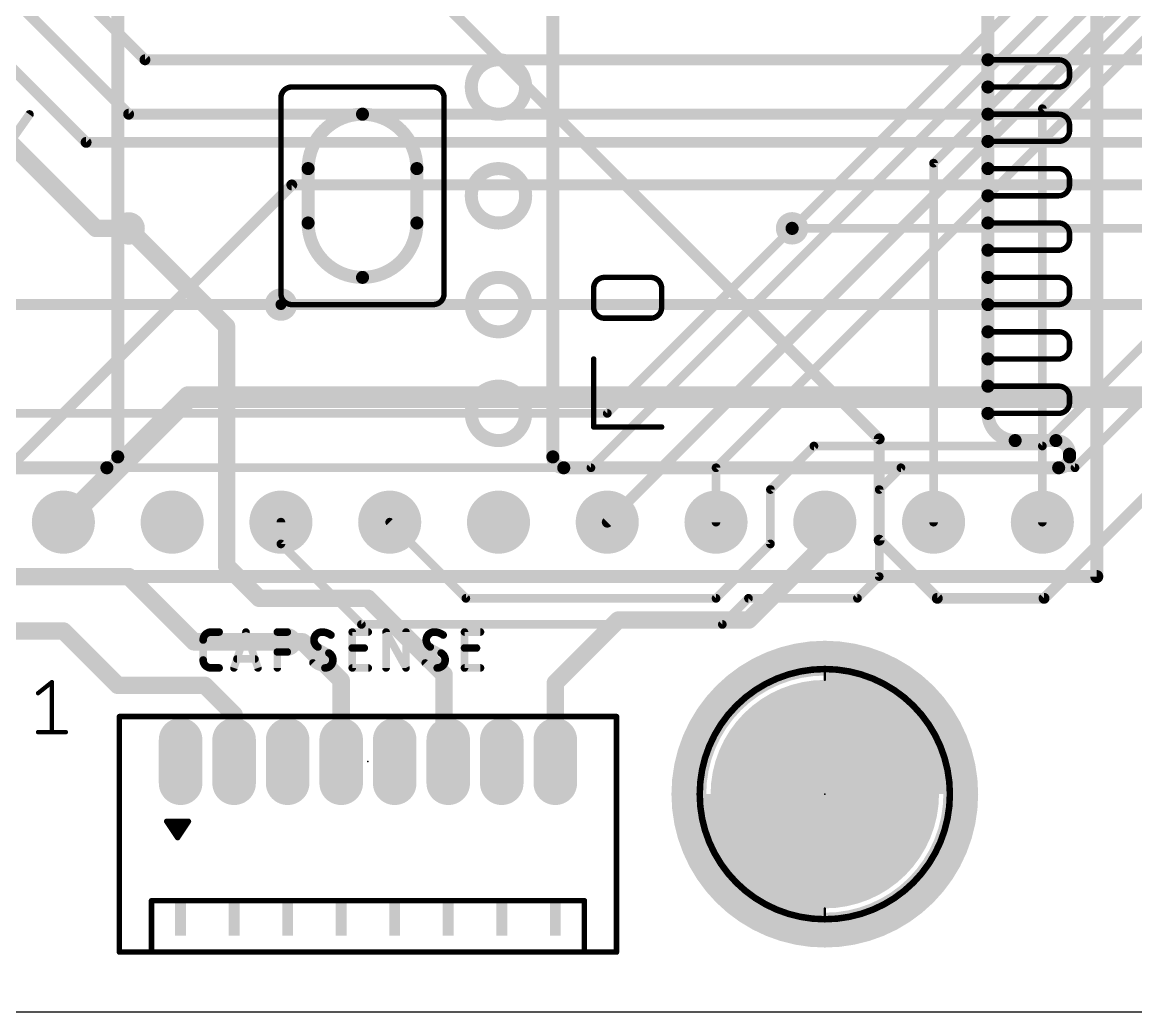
# Model space of a CAD drawing. Extents: x 0 to 102, y 0 to 61.
# Drawn here: x 39.68 to 65.68, y 0 to 23.1 of the extents above; entities that cross this region are included whole.
import ezdxf

# ---------------------------------------------------------------- set-up
doc = ezdxf.new("R2010")
doc.units = 0
for name, color, linetype in [('1', 12, 'CONTINUOUS'), ('15', 30, 'CONTINUOUS'), ('16', 132, 'CONTINUOUS'), ('17', 110, 'CONTINUOUS'), ('18', 110, 'CONTINUOUS'), ('20', 31, 'CONTINUOUS'), ('21', 253, 'CONTINUOUS'), ('23', 53, 'CONTINUOUS'), ('25', 253, 'CONTINUOUS'), ('39', 12, 'CONTINUOUS'), ('51', 253, 'CONTINUOUS')]:
    doc.layers.add(name, color=color, linetype=linetype)

# ---------------------------------------------------------------- blocks, each defined once
blk = doc.blocks.new('RECT')
blk.add_solid([(-0.5, -0.5), (0.5, -0.5), (-0.5, 0.5), (0.5, 0.5)])
blk = doc.blocks.new('LONGP100')
at = {"const_width": 1}
blk.add_lwpolyline([(-0.5, 0), (0.5, 0)], dxfattribs=at)
at = {"const_width": 0.5}
for points in [[(-0.5, 0.25, 1), (-0.5, -0.25)], [(0.5, -0.25, 1), (0.5, 0.25)]]:
    blk.add_lwpolyline(points, format="xyb", dxfattribs=at)
blk = doc.blocks.new('ROUNDP')
at = {"const_width": 0.5}
blk.add_lwpolyline([(0, -0.25, 1), (0, 0.25, 1), (0, -0.25)], format="xyb", dxfattribs=at)
blk = doc.blocks.new('ROUNDV')
at = {"const_width": 0.5}
blk.add_lwpolyline([(0, -0.25, 1), (0, 0.25, 1), (0, -0.25)], format="xyb", dxfattribs=at)

msp = doc.modelspace()

# ---------------------------------------------------------------- linework, layer by layer
at = {"layer": '1'}
for points, const_width in [([(60.96, 19.812), (68.58, 27.432)], 0.2032), ([(63.5, 21.082), (69.215, 26.797)], 0.2032), ([(59.69, 13.3748), (47.6422, 25.4226)], 0.254), ([(63.5, 11.43), (63.5, 21.082)], 0.2032), ([(60.96, 11.43), (60.96, 19.812)], 0.2032), ([(42.164, 18.288), (44.45, 16.002)], 0.4064), ([(44.45, 16.002), (44.45, 10.414)], 0.4064), ([(67.7198, 13.832), (63.5398, 9.652)], 0.254), ([(59.69, 11.0092), (59.69, 13.3748)], 0.254), ([(58.42, 10.922), (58.42, 11.43)], 0.4064), ([(56.642, 9.144), (58.42, 10.922)], 0.4064), ([(61.0472, 9.652), (59.69, 11.0092)], 0.254), ([(44.45, 10.414), (45.212, 9.652)], 0.4064), ([(42.164, 10.16), (37.084, 10.16)], 0.4064), ([(43.688, 8.636), (42.164, 10.16)], 0.4064), ([(45.212, 9.652), (47.752, 9.652)], 0.4064), ([(47.752, 9.652), (49.53, 7.874)], 0.4064), ([(63.5398, 9.652), (61.0472, 9.652)], 0.254), ([(52.127, 7.677), (53.594, 9.144)], 0.4064), ([(53.594, 9.144), (56.642, 9.144)], 0.4064), ([(35.814, 8.89), (40.64, 8.89)], 0.4064), ([(40.64, 8.89), (41.91, 7.62)], 0.4064), ([(46.228, 8.636), (43.688, 8.636)], 0.4064), ([(47.127, 7.737), (46.228, 8.636)], 0.4064), ([(49.53, 7.874), (49.53, 5.939)], 0.4064), ([(41.91, 7.62), (43.942, 7.62)], 0.4064), ([(43.942, 7.62), (44.627, 6.935)], 0.4064), ([(47.127, 5.842), (47.127, 7.737)], 0.4064), ([(52.127, 5.842), (52.127, 7.677)], 0.4064), ([(44.627, 6.935), (44.627, 5.842)], 0.4064), ([(49.627, 5.842), (49.53, 5.939)], 0.4064)]:
    msp.add_lwpolyline(points, dxfattribs=dict(at, const_width=const_width))
for points, const_width in [([(63.5508, 21.082, 1), (63.4492, 21.082)], 0.1016), ([(63.4641, 21.1179, 1), (63.5359, 21.0461)], 0.1016), ([(61.0108, 19.812, 1), (60.9092, 19.812)], 0.1016), ([(60.9241, 19.8479, 1), (60.9959, 19.7761)], 0.1016), ([(42.2358, 18.3598, 1), (42.0922, 18.2162)], 0.2032), ([(44.5516, 16.002, 1), (44.3484, 16.002)], 0.2032), ([(44.3782, 15.9302, 1), (44.5218, 16.0738)], 0.2032), ([(59.7535, 13.3748, 1), (59.6265, 13.3748)], 0.127), ([(59.6451, 13.3299, 1), (59.7349, 13.4197)], 0.127), ([(58.5216, 11.43, 1), (58.3184, 11.43)], 0.2032), ([(60.9092, 11.43, 1), (61.0108, 11.43)], 0.1016), ([(63.4492, 11.43, 1), (63.5508, 11.43)], 0.1016), ([(58.3184, 10.922, 1), (58.5216, 10.922)], 0.2032), ([(58.4918, 10.8502, 1), (58.3482, 10.9938)], 0.2032), ([(59.7349, 11.0541, 1), (59.6451, 10.9643)], 0.127), ([(59.6265, 11.0092, 1), (59.7535, 11.0092)], 0.127), ([(44.3484, 10.414, 1), (44.5516, 10.414)], 0.2032), ([(44.5218, 10.4858, 1), (44.3782, 10.3422)], 0.2032), ([(42.2358, 10.2318, 1), (42.0922, 10.0882)], 0.2032), ([(42.164, 10.0584, 1), (42.164, 10.2616)], 0.2032), ([(45.212, 9.7536, 1), (45.212, 9.5504)], 0.2032), ([(45.1402, 9.5802, 1), (45.2838, 9.7238)], 0.2032), ([(47.8238, 9.7238, 1), (47.6802, 9.5802)], 0.2032), ([(47.752, 9.5504, 1), (47.752, 9.7536)], 0.2032), ([(61.0472, 9.7155, 1), (61.0472, 9.5885)], 0.127), ([(61.0023, 9.6071, 1), (61.0921, 9.6969)], 0.127), ([(63.4949, 9.6969, 1), (63.5847, 9.6071)], 0.127), ([(63.5398, 9.5885, 1), (63.5398, 9.7155)], 0.127), ([(53.594, 9.2456, 1), (53.594, 9.0424)], 0.2032), ([(53.6658, 9.0722, 1), (53.5222, 9.2158)], 0.2032), ([(56.5702, 9.2158, 1), (56.7138, 9.0722)], 0.2032), ([(56.642, 9.0424, 1), (56.642, 9.2456)], 0.2032), ([(40.7118, 8.9618, 1), (40.5682, 8.8182)], 0.2032), ([(40.64, 8.7884, 1), (40.64, 8.9916)], 0.2032), ([(43.688, 8.7376, 1), (43.688, 8.5344)], 0.2032), ([(43.6162, 8.5642, 1), (43.7598, 8.7078)], 0.2032), ([(46.2998, 8.7078, 1), (46.1562, 8.5642)], 0.2032), ([(46.228, 8.5344, 1), (46.228, 8.7376)], 0.2032), ([(49.6316, 7.874, 1), (49.4284, 7.874)], 0.2032), ([(41.91, 7.7216, 1), (41.91, 7.5184)], 0.2032), ([(44.0138, 7.6918, 1), (43.8702, 7.5482)], 0.2032), ([(43.942, 7.5184, 1), (43.942, 7.7216)], 0.2032), ([(47.2286, 7.737, 1), (47.0254, 7.737)], 0.2032), ([(47.0552, 7.6652, 1), (47.1988, 7.8088)], 0.2032), ([(49.4582, 7.8022, 1), (49.6018, 7.9458)], 0.2032), ([(52.2286, 7.677, 1), (52.0254, 7.677)], 0.2032), ([(52.0552, 7.7488, 1), (52.1988, 7.6052)], 0.2032), ([(41.8382, 7.5482, 1), (41.9818, 7.6918)], 0.2032), ([(44.7286, 6.935, 1), (44.5254, 6.935)], 0.2032), ([(44.5552, 6.8632, 1), (44.6988, 7.0068)], 0.2032), ([(49.4284, 5.939, 1), (49.6316, 5.939)], 0.2032), ([(49.6018, 6.0108, 1), (49.4582, 5.8672)], 0.2032), ([(49.5552, 5.7702, 1), (49.6988, 5.9138)], 0.2032), ([(44.5254, 5.842, 1), (44.7286, 5.842)], 0.2032), ([(47.0254, 5.842, 1), (47.2286, 5.842)], 0.2032), ([(52.0254, 5.842, 1), (52.2286, 5.842)], 0.2032)]:
    msp.add_lwpolyline(points, format="xyb", dxfattribs=dict(at, const_width=const_width))
at = {"layer": '15'}
for points, const_width in [([(83.312, 40.132), (55.88, 12.7)], 0.2032), ([(76.2, 35.941), (52.959, 12.7)], 0.2032), ([(74.93, 35.56), (57.658, 18.288)], 0.2032), ([(74.93, 33.02), (53.34, 11.43)], 0.254), ([(69.088, 18.796), (63.5, 13.208)], 0.2032), ([(57.658, 18.288), (53.34, 13.97)], 0.2032), ([(57.658, 18.288), (57.6555, 18.2905)], 0.3048), ([(68.4558, 16.8938), (64.262, 12.7)], 0.2032), ([(45.72, 16.51), (38.1, 16.51)], 0.254), ([(53.34, 13.97), (38.1, 13.97)], 0.2032), ([(58.166, 13.208), (57.15, 12.192)], 0.2032), ([(63.5, 13.208), (58.166, 13.208)], 0.2032), ([(52.959, 12.7), (31.75, 12.7)], 0.2032), ([(55.88, 12.7), (55.88, 11.43)], 0.2032), ([(60.198, 12.7), (59.69, 12.192)], 0.2032), ([(64.262, 12.7), (60.198, 12.7)], 0.2032), ([(57.15, 12.192), (57.15, 10.922)], 0.2032), ([(59.69, 12.192), (59.69, 10.16)], 0.2032), ([(45.72, 10.922), (45.72, 11.43)], 0.2032), ([(50.038, 9.652), (48.26, 11.43)], 0.2032), ([(47.5996, 9.0424), (45.72, 10.922)], 0.2032), ([(57.15, 10.922), (55.88, 9.652)], 0.2032), ([(59.69, 10.16), (59.182, 9.652)], 0.2032), ([(55.88, 9.652), (50.038, 9.652)], 0.2032), ([(56.6369, 9.652), (56.0273, 9.0424)], 0.2032), ([(59.182, 9.652), (56.6369, 9.652)], 0.2032), ([(56.0273, 9.0424), (47.5996, 9.0424)], 0.2032)]:
    msp.add_lwpolyline(points, dxfattribs=dict(at, const_width=const_width))
for points, const_width in [([(57.7093, 18.3444, 1), (57.6016, 18.2367)], 0.1524), ([(57.6041, 18.2341, 1), (57.7119, 18.3419)], 0.1524), ([(57.6221, 18.3239, 1), (57.6939, 18.2521)], 0.1016), ([(57.6939, 18.2521, 1), (57.6221, 18.3239)], 0.1016), ([(45.72, 16.4465, 1), (45.72, 16.5735)], 0.127), ([(53.3041, 14.0059, 1), (53.3759, 13.9341)], 0.1016), ([(53.34, 13.9192, 1), (53.34, 14.0208)], 0.1016), ([(58.166, 13.2588, 1), (58.166, 13.1572)], 0.1016), ([(58.2019, 13.1721, 1), (58.1301, 13.2439)], 0.1016), ([(63.4641, 13.2439, 1), (63.5359, 13.1721)], 0.1016), ([(63.5, 13.1572, 1), (63.5, 13.2588)], 0.1016), ([(52.9231, 12.7359, 1), (52.9949, 12.6641)], 0.1016), ([(52.959, 12.6492, 1), (52.959, 12.7508)], 0.1016), ([(55.9308, 12.7, 1), (55.8292, 12.7)], 0.1016), ([(55.8441, 12.7359, 1), (55.9159, 12.6641)], 0.1016), ([(60.198, 12.7508, 1), (60.198, 12.6492)], 0.1016), ([(60.2339, 12.6641, 1), (60.1621, 12.7359)], 0.1016), ([(64.2261, 12.7359, 1), (64.2979, 12.6641)], 0.1016), ([(64.262, 12.6492, 1), (64.262, 12.7508)], 0.1016), ([(57.2008, 12.192, 1), (57.0992, 12.192)], 0.1016), ([(57.1141, 12.2279, 1), (57.1859, 12.1561)], 0.1016), ([(59.7408, 12.192, 1), (59.6392, 12.192)], 0.1016), ([(59.6541, 12.2279, 1), (59.7259, 12.1561)], 0.1016), ([(45.7708, 11.43, 1), (45.6692, 11.43)], 0.1016), ([(48.2959, 11.4659, 1), (48.2241, 11.3941)], 0.1016), ([(53.2951, 11.4749, 1), (53.3849, 11.3851)], 0.127), ([(55.8292, 11.43, 1), (55.9308, 11.43)], 0.1016), ([(45.7559, 10.9579, 1), (45.6841, 10.8861)], 0.1016), ([(45.6692, 10.922, 1), (45.7708, 10.922)], 0.1016), ([(57.0992, 10.922, 1), (57.2008, 10.922)], 0.1016), ([(57.1859, 10.8861, 1), (57.1141, 10.9579)], 0.1016), ([(59.6392, 10.16, 1), (59.7408, 10.16)], 0.1016), ([(59.7259, 10.1241, 1), (59.6541, 10.1959)], 0.1016), ([(50.038, 9.7028, 1), (50.038, 9.6012)], 0.1016), ([(50.0021, 9.6161, 1), (50.0739, 9.6879)], 0.1016), ([(55.8441, 9.6879, 1), (55.9159, 9.6161)], 0.1016), ([(55.88, 9.6012, 1), (55.88, 9.7028)], 0.1016), ([(56.6369, 9.7028, 1), (56.6369, 9.6012)], 0.1016), ([(56.6728, 9.6161, 1), (56.601, 9.6879)], 0.1016), ([(59.1461, 9.6879, 1), (59.2179, 9.6161)], 0.1016), ([(59.182, 9.6012, 1), (59.182, 9.7028)], 0.1016), ([(47.5996, 9.0932, 1), (47.5996, 8.9916)], 0.1016), ([(47.5637, 9.0065, 1), (47.6355, 9.0783)], 0.1016), ([(55.9914, 9.0783, 1), (56.0632, 9.0065)], 0.1016), ([(56.0273, 8.9916, 1), (56.0273, 9.0932)], 0.1016)]:
    msp.add_lwpolyline(points, format="xyb", dxfattribs=dict(at, const_width=const_width))
at = {"layer": '16'}
for points, const_width in [([(33.02, 26.67), (41.402, 18.288)], 0.4064), ([(42.545, 22.225), (38.1, 26.67)], 0.254), ([(41.1706, 20.2974), (36.83, 24.638)], 0.254), ([(42.164, 20.955), (39.37, 23.749)], 0.254), ([(68.707, 22.225), (42.545, 22.225)], 0.254), ([(68.707, 20.955), (42.164, 20.955)], 0.254), ([(69.9954, 20.2974), (41.1706, 20.2974)], 0.254), ([(45.974, 19.304), (38.1, 11.43)], 0.254), ([(68.199, 19.304), (45.974, 19.304)], 0.254), ([(41.402, 18.288), (42.164, 18.288)], 0.4064), ([(57.6555, 18.2905), (68.5775, 18.2905)], 0.2032), ([(76.0696, 16.51), (45.72, 16.51)], 0.254), ([(40.64, 11.43), (43.561, 14.351)], 0.508), ([(71.247, 14.351), (43.561, 14.351)], 0.508)]:
    msp.add_lwpolyline(points, dxfattribs=dict(at, const_width=const_width))
for points, const_width in [([(42.545, 22.2885, 1), (42.545, 22.1615)], 0.127), ([(42.5001, 22.1801, 1), (42.5899, 22.2699)], 0.127), ([(42.164, 21.0185, 1), (42.164, 20.8915)], 0.127), ([(42.1191, 20.9101, 1), (42.2089, 20.9999)], 0.127), ([(41.1706, 20.3609, 1), (41.1706, 20.2339)], 0.127), ([(41.1257, 20.2525, 1), (41.2155, 20.3423)], 0.127), ([(45.974, 19.3675, 1), (45.974, 19.2405)], 0.127), ([(46.0189, 19.2591, 1), (45.9291, 19.3489)], 0.127), ([(41.402, 18.3896, 1), (41.402, 18.1864)], 0.2032), ([(41.3302, 18.2162, 1), (41.4738, 18.3598)], 0.2032), ([(42.164, 18.1864, 1), (42.164, 18.3896)], 0.2032), ([(57.6555, 18.3413, 1), (57.6555, 18.2397)], 0.1016), ([(45.72, 16.5735, 1), (45.72, 16.4465)], 0.127), ([(43.561, 14.478, 1), (43.561, 14.224)], 0.254), ([(43.6508, 14.2612, 1), (43.4712, 14.4408)], 0.254), ([(40.5502, 11.5198, 1), (40.7298, 11.3402)], 0.254)]:
    msp.add_lwpolyline(points, format="xyb", dxfattribs=dict(at, const_width=const_width))
at = {"layer": '20'}
msp.add_line((0, 0), (101.58, 0), dxfattribs=at)
at = {"layer": '21'}
for points, const_width in [([(64.77, 27.94), (64.77, 10.16)], 0.3048), ([(41.91, 25.146), (41.91, 12.954)], 0.3048), ([(52.07, 12.954), (52.07, 24.13)], 0.3048), ([(62.23, 23.495), (62.23, 22.225)], 0.3048), ([(62.23, 22.225), (62.23, 21.59)], 0.3048), ([(62.23, 22.225), (63.881, 22.225)], 0.127), ([(64.135, 21.971), (64.135, 21.844)], 0.127), ([(49.276, 21.59), (45.974, 21.59)], 0.127), ([(62.23, 21.59), (62.23, 20.955)], 0.3048), ([(63.881, 21.59), (62.23, 21.59)], 0.127), ([(45.72, 21.336), (45.72, 16.764)], 0.127), ([(49.53, 16.764), (49.53, 21.336)], 0.127), ([(62.23, 20.955), (62.23, 20.32)], 0.3048), ([(39.3223, 20.205), (39.8472, 20.9487)], 0.2032), ([(62.23, 20.955), (63.881, 20.955)], 0.127), ([(64.135, 20.701), (64.135, 20.574)], 0.127), ([(62.23, 20.32), (62.23, 19.685)], 0.3048), ([(63.881, 20.32), (62.23, 20.32)], 0.127), ([(46.355, 18.415), (46.355, 19.685)], 0.3048), ([(48.895, 19.685), (48.895, 18.415)], 0.3048), ([(62.23, 19.685), (62.23, 19.05)], 0.3048), ([(62.23, 19.685), (63.881, 19.685)], 0.127), ([(64.135, 19.431), (64.135, 19.304)], 0.127), ([(62.23, 19.05), (62.23, 18.415)], 0.3048), ([(63.881, 19.05), (62.23, 19.05)], 0.127), ([(62.23, 18.415), (62.23, 17.78)], 0.3048), ([(62.23, 18.415), (63.881, 18.415)], 0.127), ([(64.135, 18.161), (64.135, 18.034)], 0.127), ([(62.23, 17.78), (62.23, 17.145)], 0.3048), ([(63.881, 17.78), (62.23, 17.78)], 0.127), ([(54.356, 17.145), (53.2765, 17.145)], 0.127), ([(62.23, 17.145), (62.23, 16.51)], 0.3048), ([(62.23, 17.145), (63.881, 17.145)], 0.127), ([(53.0225, 16.891), (53.0225, 16.4465)], 0.127), ([(54.61, 16.4465), (54.61, 16.891)], 0.127), ([(64.135, 16.891), (64.135, 16.764)], 0.127), ([(62.23, 16.51), (62.23, 15.875)], 0.3048), ([(45.974, 16.51), (49.276, 16.51)], 0.127), ([(63.881, 16.51), (62.23, 16.51)], 0.127), ([(53.2765, 16.1925), (54.356, 16.1925)], 0.127), ([(62.23, 15.875), (62.23, 15.24)], 0.3048), ([(62.23, 15.875), (63.881, 15.875)], 0.127), ([(64.135, 15.621), (64.135, 15.494)], 0.127), ([(62.23, 15.24), (62.23, 14.605)], 0.3048), ([(53.0225, 15.24), (53.0225, 13.6525)], 0.127), ([(63.881, 15.24), (62.23, 15.24)], 0.127), ([(62.23, 14.605), (62.23, 13.97)], 0.3048), ([(62.23, 14.605), (63.881, 14.605)], 0.127), ([(64.135, 14.351), (64.135, 14.224)], 0.127), ([(63.881, 13.97), (62.23, 13.97)], 0.127), ([(53.0225, 13.6525), (54.61, 13.6525)], 0.127), ([(62.865, 13.335), (63.8175, 13.335)], 0.3048), ([(64.135, 13.0175), (64.135, 12.954)], 0.3048), ([(41.656, 12.7), (29.464, 12.7)], 0.3048), ([(63.881, 12.7), (52.324, 12.7)], 0.3048), ([(64.77, 10.16), (3.81, 10.16)], 0.3048), ([(58.42, 8.001), (58.42, 7.747)], 0.0508), ([(41.947, 1.392), (41.947, 6.892)], 0.127), ([(53.557, 6.892), (53.557, 1.392)], 0.127), ([(43.053, 4.445), (43.561, 4.445)], 0.127), ([(43.307, 4.064), (43.053, 4.445)], 0.127), ([(43.561, 4.445), (43.307, 4.064)], 0.127), ([(43.1377, 4.318), (43.4763, 4.318)], 0.127), ([(43.2223, 4.191), (43.3917, 4.191)], 0.127), ([(58.42, 2.413), (58.42, 2.159)], 0.0508), ([(53.557, 1.392), (41.947, 1.392)], 0.127)]:
    msp.add_lwpolyline(points, dxfattribs=dict(at, const_width=const_width))
for points, const_width in [([(50.8, 20.955, 1), (50.8, 22.225, 1), (50.8, 20.955)], 0.3048), ([(62.3062, 22.225, 1), (62.1538, 22.225)], 0.1524), ([(62.1538, 22.225, 1), (62.3062, 22.225)], 0.1524), ([(62.23, 22.2568, 1), (62.23, 22.1933)], 0.0635), ([(64.135, 21.971, 0.4142), (63.881, 22.225)], 0.127), ([(63.881, 22.2568, 1), (63.881, 22.1933)], 0.0635), ([(63.881, 22.1933, 1), (63.881, 22.2568)], 0.0635), ([(63.881, 21.59, 0.4142), (64.135, 21.844)], 0.127), ([(64.1668, 21.971, 1), (64.1033, 21.971)], 0.0635), ([(64.1033, 21.971, 1), (64.1668, 21.971)], 0.0635), ([(64.1668, 21.844, 1), (64.1033, 21.844)], 0.0635), ([(64.1033, 21.844, 1), (64.1668, 21.844)], 0.0635), ([(45.974, 21.59, 0.4142), (45.72, 21.336)], 0.127), ([(45.974, 21.6217, 1), (45.974, 21.5583)], 0.0635), ([(45.974, 21.5583, 1), (45.974, 21.6217)], 0.0635), ([(49.53, 21.336, 0.4142), (49.276, 21.59)], 0.127), ([(49.276, 21.6217, 1), (49.276, 21.5583)], 0.0635), ([(49.276, 21.5583, 1), (49.276, 21.6217)], 0.0635), ([(62.3062, 21.59, 1), (62.1538, 21.59)], 0.1524), ([(62.1538, 21.59, 1), (62.3062, 21.59)], 0.1524), ([(62.23, 21.6217, 1), (62.23, 21.5583)], 0.0635), ([(63.881, 21.6217, 1), (63.881, 21.5583)], 0.0635), ([(63.881, 21.5583, 1), (63.881, 21.6217)], 0.0635), ([(45.7518, 21.336, 1), (45.6882, 21.336)], 0.0635), ([(45.6882, 21.336, 1), (45.7518, 21.336)], 0.0635), ([(49.5618, 21.336, 1), (49.4982, 21.336)], 0.0635), ([(49.4982, 21.336, 1), (49.5618, 21.336)], 0.0635), ([(47.625, 20.955, 0.4142), (46.355, 19.685)], 0.3048), ([(48.895, 19.685, 0.4142), (47.625, 20.955)], 0.3048), ([(47.625, 21.0312, 1), (47.625, 20.8788)], 0.1524), ([(47.625, 20.8788, 1), (47.625, 21.0312)], 0.1524), ([(62.3062, 20.955, 1), (62.1538, 20.955)], 0.1524), ([(39.8887, 20.9194, 1), (39.8057, 20.9779)], 0.1016), ([(62.1538, 20.955, 1), (62.3062, 20.955)], 0.1524), ([(62.23, 20.9868, 1), (62.23, 20.9233)], 0.0635), ([(64.135, 20.701, 0.4142), (63.881, 20.955)], 0.127), ([(63.881, 20.9868, 1), (63.881, 20.9233)], 0.0635), ([(63.881, 20.9233, 1), (63.881, 20.9868)], 0.0635), ([(63.881, 20.32, 0.4142), (64.135, 20.574)], 0.127), ([(64.1668, 20.701, 1), (64.1033, 20.701)], 0.0635), ([(64.1033, 20.701, 1), (64.1668, 20.701)], 0.0635), ([(64.1668, 20.574, 1), (64.1033, 20.574)], 0.0635), ([(64.1033, 20.574, 1), (64.1668, 20.574)], 0.0635), ([(62.3062, 20.32, 1), (62.1538, 20.32)], 0.1524), ([(62.1538, 20.32, 1), (62.3062, 20.32)], 0.1524), ([(62.23, 20.3517, 1), (62.23, 20.2883)], 0.0635), ([(63.881, 20.3517, 1), (63.881, 20.2883)], 0.0635), ([(63.881, 20.2883, 1), (63.881, 20.3517)], 0.0635), ([(46.4312, 19.685, 1), (46.2788, 19.685)], 0.1524), ([(46.2788, 19.685, 1), (46.4312, 19.685)], 0.1524), ([(48.9712, 19.685, 1), (48.8188, 19.685)], 0.1524), ([(48.8188, 19.685, 1), (48.9712, 19.685)], 0.1524), ([(50.8, 18.415, 1), (50.8, 19.685, 1), (50.8, 18.415)], 0.3048), ([(62.3062, 19.685, 1), (62.1538, 19.685)], 0.1524), ([(62.1538, 19.685, 1), (62.3062, 19.685)], 0.1524), ([(62.23, 19.7168, 1), (62.23, 19.6533)], 0.0635), ([(64.135, 19.431, 0.4142), (63.881, 19.685)], 0.127), ([(63.881, 19.7168, 1), (63.881, 19.6533)], 0.0635), ([(63.881, 19.6533, 1), (63.881, 19.7168)], 0.0635), ([(63.881, 19.05, 0.4142), (64.135, 19.304)], 0.127), ([(64.1668, 19.431, 1), (64.1033, 19.431)], 0.0635), ([(64.1033, 19.431, 1), (64.1668, 19.431)], 0.0635), ([(64.1668, 19.304, 1), (64.1033, 19.304)], 0.0635), ([(64.1033, 19.304, 1), (64.1668, 19.304)], 0.0635), ([(62.3062, 19.05, 1), (62.1538, 19.05)], 0.1524), ([(62.1538, 19.05, 1), (62.3062, 19.05)], 0.1524), ([(62.23, 19.0817, 1), (62.23, 19.0183)], 0.0635), ([(63.881, 19.0817, 1), (63.881, 19.0183)], 0.0635), ([(63.881, 19.0183, 1), (63.881, 19.0817)], 0.0635), ([(46.355, 18.415, 0.4142), (47.625, 17.145)], 0.3048), ([(46.4312, 18.415, 1), (46.2788, 18.415)], 0.1524), ([(46.2788, 18.415, 1), (46.4312, 18.415)], 0.1524), ([(47.625, 17.145, 0.4142), (48.895, 18.415)], 0.3048), ([(48.9712, 18.415, 1), (48.8188, 18.415)], 0.1524), ([(48.8188, 18.415, 1), (48.9712, 18.415)], 0.1524), ([(62.3062, 18.415, 1), (62.1538, 18.415)], 0.1524), ([(62.1538, 18.415, 1), (62.3062, 18.415)], 0.1524), ([(62.23, 18.4467, 1), (62.23, 18.3833)], 0.0635), ([(64.135, 18.161, 0.4142), (63.881, 18.415)], 0.127), ([(63.881, 18.4467, 1), (63.881, 18.3833)], 0.0635), ([(63.881, 18.3833, 1), (63.881, 18.4467)], 0.0635), ([(64.1668, 18.161, 1), (64.1033, 18.161)], 0.0635), ([(63.881, 17.78, 0.4142), (64.135, 18.034)], 0.127), ([(64.1033, 18.161, 1), (64.1668, 18.161)], 0.0635), ([(64.1668, 18.034, 1), (64.1033, 18.034)], 0.0635), ([(64.1033, 18.034, 1), (64.1668, 18.034)], 0.0635), ([(62.3062, 17.78, 1), (62.1538, 17.78)], 0.1524), ([(62.1538, 17.78, 1), (62.3062, 17.78)], 0.1524), ([(62.23, 17.8117, 1), (62.23, 17.7483)], 0.0635), ([(63.881, 17.8117, 1), (63.881, 17.7483)], 0.0635), ([(63.881, 17.7483, 1), (63.881, 17.8117)], 0.0635), ([(47.625, 17.2212, 1), (47.625, 17.0688)], 0.1524), ([(47.625, 17.0688, 1), (47.625, 17.2212)], 0.1524), ([(50.8, 15.875, 1), (50.8, 17.145, 1), (50.8, 15.875)], 0.3048), ([(53.2765, 17.145, 0.4142), (53.0225, 16.891)], 0.127), ([(53.2765, 17.1767, 1), (53.2765, 17.1133)], 0.0635), ([(53.2765, 17.1133, 1), (53.2765, 17.1767)], 0.0635), ([(54.61, 16.891, 0.4142), (54.356, 17.145)], 0.127), ([(54.356, 17.1767, 1), (54.356, 17.1133)], 0.0635), ([(54.356, 17.1133, 1), (54.356, 17.1767)], 0.0635), ([(62.3062, 17.145, 1), (62.1538, 17.145)], 0.1524), ([(62.1538, 17.145, 1), (62.3062, 17.145)], 0.1524), ([(62.23, 17.1767, 1), (62.23, 17.1133)], 0.0635), ([(64.135, 16.891, 0.4142), (63.881, 17.145)], 0.127), ([(63.881, 17.1767, 1), (63.881, 17.1133)], 0.0635), ([(63.881, 17.1133, 1), (63.881, 17.1767)], 0.0635), ([(53.0543, 16.891, 1), (52.9907, 16.891)], 0.0635), ([(52.9907, 16.891, 1), (53.0543, 16.891)], 0.0635), ([(54.6418, 16.891, 1), (54.5782, 16.891)], 0.0635), ([(54.5782, 16.891, 1), (54.6418, 16.891)], 0.0635), ([(64.1668, 16.891, 1), (64.1033, 16.891)], 0.0635), ([(64.1033, 16.891, 1), (64.1668, 16.891)], 0.0635), ([(45.7518, 16.764, 1), (45.6882, 16.764)], 0.0635), ([(45.6882, 16.764, 1), (45.7518, 16.764)], 0.0635), ([(45.72, 16.764, 0.4142), (45.974, 16.51)], 0.127), ([(49.276, 16.51, 0.4142), (49.53, 16.764)], 0.127), ([(49.5618, 16.764, 1), (49.4982, 16.764)], 0.0635), ([(49.4982, 16.764, 1), (49.5618, 16.764)], 0.0635), ([(62.3062, 16.51, 1), (62.1538, 16.51)], 0.1524), ([(63.881, 16.51, 0.4142), (64.135, 16.764)], 0.127), ([(64.1668, 16.764, 1), (64.1033, 16.764)], 0.0635), ([(64.1033, 16.764, 1), (64.1668, 16.764)], 0.0635), ([(45.974, 16.5418, 1), (45.974, 16.4783)], 0.0635), ([(45.974, 16.4783, 1), (45.974, 16.5418)], 0.0635), ([(49.276, 16.5418, 1), (49.276, 16.4783)], 0.0635), ([(49.276, 16.4783, 1), (49.276, 16.5418)], 0.0635), ([(53.0543, 16.4465, 1), (52.9907, 16.4465)], 0.0635), ([(52.9907, 16.4465, 1), (53.0543, 16.4465)], 0.0635), ([(53.0225, 16.4465, 0.4142), (53.2765, 16.1925)], 0.127), ([(54.356, 16.1925, 0.4142), (54.61, 16.4465)], 0.127), ([(54.6418, 16.4465, 1), (54.5782, 16.4465)], 0.0635), ([(54.5782, 16.4465, 1), (54.6418, 16.4465)], 0.0635), ([(62.1538, 16.51, 1), (62.3062, 16.51)], 0.1524), ([(62.23, 16.5418, 1), (62.23, 16.4783)], 0.0635), ([(63.881, 16.5418, 1), (63.881, 16.4783)], 0.0635), ([(63.881, 16.4783, 1), (63.881, 16.5418)], 0.0635), ([(53.2765, 16.2242, 1), (53.2765, 16.1608)], 0.0635), ([(53.2765, 16.1608, 1), (53.2765, 16.2242)], 0.0635), ([(54.356, 16.2242, 1), (54.356, 16.1608)], 0.0635), ([(54.356, 16.1608, 1), (54.356, 16.2242)], 0.0635), ([(62.3062, 15.875, 1), (62.1538, 15.875)], 0.1524), ([(62.1538, 15.875, 1), (62.3062, 15.875)], 0.1524), ([(62.23, 15.9068, 1), (62.23, 15.8432)], 0.0635), ([(63.881, 15.9068, 1), (63.881, 15.8432)], 0.0635), ([(64.135, 15.621, 0.4142), (63.881, 15.875)], 0.127), ([(63.881, 15.8432, 1), (63.881, 15.9068)], 0.0635), ([(64.1668, 15.621, 1), (64.1033, 15.621)], 0.0635), ([(64.1033, 15.621, 1), (64.1668, 15.621)], 0.0635), ([(62.3062, 15.24, 1), (62.1538, 15.24)], 0.1524), ([(63.881, 15.24, 0.4142), (64.135, 15.494)], 0.127), ([(64.1668, 15.494, 1), (64.1033, 15.494)], 0.0635), ([(64.1033, 15.494, 1), (64.1668, 15.494)], 0.0635), ([(53.0543, 15.24, 1), (52.9907, 15.24)], 0.0635), ([(62.1538, 15.24, 1), (62.3062, 15.24)], 0.1524), ([(62.23, 15.2718, 1), (62.23, 15.2082)], 0.0635), ([(63.881, 15.2718, 1), (63.881, 15.2082)], 0.0635), ([(63.881, 15.2082, 1), (63.881, 15.2718)], 0.0635), ([(50.8, 13.335, 1), (50.8, 14.605, 1), (50.8, 13.335)], 0.3048), ([(62.3062, 14.605, 1), (62.1538, 14.605)], 0.1524), ([(62.1538, 14.605, 1), (62.3062, 14.605)], 0.1524), ([(62.23, 14.6368, 1), (62.23, 14.5732)], 0.0635), ([(63.881, 14.6368, 1), (63.881, 14.5732)], 0.0635), ([(64.135, 14.351, 0.4142), (63.881, 14.605)], 0.127), ([(63.881, 14.5732, 1), (63.881, 14.6368)], 0.0635), ([(64.1668, 14.351, 1), (64.1033, 14.351)], 0.0635), ([(64.1033, 14.351, 1), (64.1668, 14.351)], 0.0635), ([(62.23, 13.97, 0.4142), (62.865, 13.335)], 0.3048), ([(62.3062, 13.97, 1), (62.1538, 13.97)], 0.1524), ([(62.1538, 13.97, 1), (62.3062, 13.97)], 0.1524), ([(63.881, 13.97, 0.4142), (64.135, 14.224)], 0.127), ([(64.1668, 14.224, 1), (64.1033, 14.224)], 0.0635), ([(64.1033, 14.224, 1), (64.1668, 14.224)], 0.0635), ([(62.23, 14.0018, 1), (62.23, 13.9383)], 0.0635), ([(63.881, 14.0018, 1), (63.881, 13.9383)], 0.0635), ([(63.881, 13.9383, 1), (63.881, 14.0018)], 0.0635), ([(52.9907, 13.6525, 1), (53.0543, 13.6525)], 0.0635), ([(53.0225, 13.6843, 1), (53.0225, 13.6207)], 0.0635), ([(54.61, 13.6207, 1), (54.61, 13.6843)], 0.0635), ([(62.865, 13.4112, 1), (62.865, 13.2588)], 0.1524), ([(62.865, 13.2588, 1), (62.865, 13.4112)], 0.1524), ([(64.135, 13.0175, 0.4142), (63.8175, 13.335)], 0.3048), ([(63.8175, 13.4112, 1), (63.8175, 13.2588)], 0.1524), ([(63.8175, 13.2588, 1), (63.8175, 13.4112)], 0.1524), ([(41.656, 12.7, 0.4142), (41.91, 12.954)], 0.3048), ([(41.9862, 12.954, 1), (41.8338, 12.954)], 0.1524), ([(41.8338, 12.954, 1), (41.9862, 12.954)], 0.1524), ([(52.07, 12.954, 0.4142), (52.324, 12.7)], 0.3048), ([(52.1462, 12.954, 1), (51.9938, 12.954)], 0.1524), ([(51.9938, 12.954, 1), (52.1462, 12.954)], 0.1524), ([(63.881, 12.7, 0.4142), (64.135, 12.954)], 0.3048), ([(64.2112, 13.0175, 1), (64.0588, 13.0175)], 0.1524), ([(64.2112, 12.954, 1), (64.0588, 12.954)], 0.1524), ([(64.0588, 13.0175, 1), (64.2112, 13.0175)], 0.1524), ([(64.0588, 12.954, 1), (64.2112, 12.954)], 0.1524), ([(41.656, 12.7762, 1), (41.656, 12.6238)], 0.1524), ([(41.656, 12.6238, 1), (41.656, 12.7762)], 0.1524), ([(52.324, 12.7762, 1), (52.324, 12.6238)], 0.1524), ([(52.324, 12.6238, 1), (52.324, 12.7762)], 0.1524), ([(63.881, 12.7762, 1), (63.881, 12.6238)], 0.1524), ([(63.881, 12.6238, 1), (63.881, 12.7762)], 0.1524), ([(64.6938, 10.16, 1), (64.8462, 10.16)], 0.1524), ([(64.77, 10.0838, 1), (64.77, 10.2362)], 0.1524), ([(58.42, 2.159, 1), (58.42, 8.001, 1), (58.42, 2.159)], 0.1524), ([(58.4327, 8.001, 1), (58.4073, 8.001)], 0.0254), ([(58.4073, 7.747, 1), (58.4327, 7.747)], 0.0254), ([(41.9788, 6.892, 1), (41.9153, 6.892)], 0.0635), ([(53.5888, 6.892, 1), (53.5252, 6.892)], 0.0635), ([(58.42, 3.58, 1), (58.42, 6.58, 1), (58.42, 3.58)], 0.2032), ([(43.053, 4.4768, 1), (43.053, 4.4133)], 0.0635), ([(43.0794, 4.4626, 1), (43.0266, 4.4274)], 0.0635), ([(43.5874, 4.4274, 1), (43.5346, 4.4626)], 0.0635), ([(43.561, 4.4133, 1), (43.561, 4.4768)], 0.0635), ([(43.1377, 4.3498, 1), (43.1377, 4.2863)], 0.0635), ([(43.2223, 4.2227, 1), (43.2223, 4.1593)], 0.0635), ([(43.3917, 4.1593, 1), (43.3917, 4.2227)], 0.0635), ([(43.4763, 4.2863, 1), (43.4763, 4.3498)], 0.0635), ([(43.2806, 4.0816, 1), (43.3334, 4.0464)], 0.0635), ([(43.2806, 4.0464, 1), (43.3334, 4.0816)], 0.0635), ([(58.4327, 2.413, 1), (58.4073, 2.413)], 0.0254), ([(58.4073, 2.159, 1), (58.4327, 2.159)], 0.0254), ([(41.947, 1.4238, 1), (41.947, 1.3603)], 0.0635), ([(41.9153, 1.392, 1), (41.9788, 1.392)], 0.0635), ([(53.5252, 1.392, 1), (53.5888, 1.392)], 0.0635), ([(53.557, 1.3603, 1), (53.557, 1.4238)], 0.0635)]:
    msp.add_lwpolyline(points, format="xyb", dxfattribs=dict(at, const_width=const_width))
at = {"layer": '23'}
for p in [(47.752, 5.842), (58.42, 5.08)]:
    msp.add_point(p, dxfattribs=at)
at = {"layer": '25'}
for points, const_width in [([(44.0902, 8.8646, 0.4142), (43.9039, 8.6783)], 0.1778), ([(44.0902, 8.9091, 1), (44.0902, 8.8202)], 0.0889), ([(44.0902, 8.8202, 1), (44.0902, 8.909)], 0.0889), ([(44.2764, 8.8202, 1), (44.2764, 8.9091)], 0.0889), ([(44.9451, 8.8787, 1), (44.8608, 8.8505)], 0.0889), ([(44.9451, 8.8505, 1), (44.8608, 8.8787)], 0.0889), ([(45.6366, 8.9091, 1), (45.6366, 8.8202)], 0.0889), ([(45.681, 8.8646, 1), (45.5921, 8.8646)], 0.0889), ([(45.8694, 8.9091, 1), (45.8694, 8.8202)], 0.0889), ([(45.8694, 8.3989, 1), (45.8694, 8.8646)], 0.1778), ([(45.8694, 8.8202, 1), (45.8694, 8.9091)], 0.0889), ([(46.678, 8.8646, 0.4142), (46.4917, 8.6783)], 0.1778), ([(46.678, 8.9091, 1), (46.678, 8.8202)], 0.0889), ([(46.8875, 8.7948, 0.1623), (46.678, 8.8646)], 0.1778), ([(46.678, 8.8202, 1), (46.678, 8.9091)], 0.0889), ([(46.8609, 8.7592, 1), (46.9142, 8.8303)], 0.0889), ([(47.3857, 8.9091, 1), (47.3857, 8.8202)], 0.0889), ([(47.4302, 8.8646, 1), (47.3413, 8.8646)], 0.0889), ([(47.7582, 8.8202, 1), (47.7582, 8.9091)], 0.0889), ([(48.2198, 8.8646, 1), (48.1309, 8.8646)], 0.0889), ([(48.2142, 8.8862, 1), (48.1365, 8.843)], 0.0889), ([(48.6854, 8.8646, 1), (48.5965, 8.8646)], 0.0889), ([(49.2993, 8.8646, 0.4142), (49.113, 8.6783)], 0.1778), ([(49.2993, 8.9091, 1), (49.2993, 8.8202)], 0.0889), ([(49.5088, 8.7948, 0.1623), (49.2993, 8.8646)], 0.1778), ([(49.2993, 8.8202, 1), (49.2993, 8.9091)], 0.0889), ([(49.4821, 8.7592, 1), (49.5355, 8.8303)], 0.0889), ([(50.007, 8.9091, 1), (50.007, 8.8202)], 0.0889), ([(50.0514, 8.8646, 1), (49.9625, 8.8646)], 0.0889), ([(50.3795, 8.8202, 1), (50.3795, 8.9091)], 0.0889), ([(43.9483, 8.6783, 1), (43.8595, 8.6783)], 0.0889), ([(43.8595, 8.6783, 1), (43.9483, 8.6783)], 0.0889), ([(46.4917, 8.6783, 0.2656), (46.5849, 8.5153)], 0.1778), ([(46.5362, 8.6783, 1), (46.4473, 8.6783)], 0.0889), ([(46.4473, 8.6783, 1), (46.5362, 8.6783)], 0.0889), ([(46.6061, 8.5544, 1), (46.5636, 8.4763)], 0.0889), ([(46.5623, 8.4771, 1), (46.6074, 8.5536)], 0.0889), ([(47.3857, 8.5365, 1), (47.3857, 8.4476)], 0.0889), ([(47.6651, 8.4476, 1), (47.6651, 8.5365)], 0.0889), ([(49.113, 8.6783, 0.2656), (49.2061, 8.5153)], 0.1778), ([(49.1574, 8.6783, 1), (49.0685, 8.6783)], 0.0889), ([(49.0685, 8.6783, 1), (49.1574, 8.6783)], 0.0889), ([(49.2274, 8.5544, 1), (49.1848, 8.4763)], 0.0889), ([(49.1836, 8.4771, 1), (49.2287, 8.5536)], 0.0889), ([(50.007, 8.5365, 1), (50.007, 8.4476)], 0.0889), ([(50.2864, 8.4476, 1), (50.2864, 8.5365)], 0.0889), ([(44.6934, 8.2804, 1), (44.6934, 8.1915)], 0.0889), ([(45.1125, 8.1915, 1), (45.1125, 8.2804)], 0.0889), ([(45.6366, 8.4434, 1), (45.6366, 8.3545)], 0.0889), ([(45.8694, 8.4434, 1), (45.8694, 8.3545)], 0.0889), ([(45.8694, 8.3545, 1), (45.8694, 8.4434)], 0.0889), ([(46.9341, 8.2127, 0.2656), (46.841, 8.3757)], 0.1778), ([(46.8635, 8.4139, 1), (46.8184, 8.3374)], 0.0889), ([(46.8197, 8.3366, 1), (46.8623, 8.4147)], 0.0889), ([(49.5554, 8.2127, 0.2656), (49.4622, 8.3757)], 0.1778), ([(49.4848, 8.4139, 1), (49.4397, 8.3374)], 0.0889), ([(49.441, 8.3366, 1), (49.4835, 8.4147)], 0.0889), ([(43.9039, 8.2127, 0.4142), (44.0902, 8.0264)], 0.1778), ([(43.9483, 8.2127, 1), (43.8595, 8.2127)], 0.0889), ([(43.8595, 8.2127, 1), (43.9483, 8.2127)], 0.0889), ([(44.0902, 8.0709, 1), (44.0902, 7.982)], 0.0889), ([(44.0902, 7.982, 1), (44.0902, 8.0709)], 0.0889), ([(44.2764, 7.982, 1), (44.2764, 8.0709)], 0.0889), ([(44.5814, 8.0405, 1), (44.6657, 8.0123)], 0.0889), ([(45.1402, 8.0123, 1), (45.2245, 8.0405)], 0.0889), ([(45.5921, 8.0264, 1), (45.681, 8.0264)], 0.0889), ([(46.4684, 8.1428, 0.2), (46.7478, 8.0264)], 0.1778), ([(46.5, 8.1741, 1), (46.4369, 8.1115)], 0.0889), ([(46.7478, 8.0264, 0.4142), (46.9341, 8.2127)], 0.1778), ([(46.7478, 8.0708, 1), (46.7478, 7.9819)], 0.0889), ([(46.7478, 7.982, 1), (46.7478, 8.0708)], 0.0889), ([(46.9786, 8.2127, 1), (46.8897, 8.2127)], 0.0889), ([(46.8897, 8.2127, 1), (46.9786, 8.2127)], 0.0889), ([(47.3857, 8.0709, 1), (47.3857, 7.982)], 0.0889), ([(47.3413, 8.0264, 1), (47.4302, 8.0264)], 0.0889), ([(47.7582, 7.982, 1), (47.7582, 8.0709)], 0.0889), ([(48.1309, 8.0264, 1), (48.2198, 8.0264)], 0.0889), ([(48.5965, 8.0264, 1), (48.6854, 8.0264)], 0.0889), ([(48.6021, 8.0048, 1), (48.6798, 8.048)], 0.0889), ([(49.0897, 8.1428, 0.2), (49.3691, 8.0264)], 0.1778), ([(49.1213, 8.1741, 1), (49.0581, 8.1115)], 0.0889), ([(49.3691, 8.0264, 0.4142), (49.5554, 8.2127)], 0.1778), ([(49.3691, 8.0708, 1), (49.3691, 7.9819)], 0.0889), ([(49.3691, 7.982, 1), (49.3691, 8.0708)], 0.0889), ([(49.5998, 8.2127, 1), (49.5109, 8.2127)], 0.0889), ([(49.5109, 8.2127, 1), (49.5998, 8.2127)], 0.0889), ([(50.007, 8.0709, 1), (50.007, 7.982)], 0.0889), ([(49.9625, 8.0264, 1), (50.0514, 8.0264)], 0.0889), ([(50.3795, 7.982, 1), (50.3795, 8.0709)], 0.0889), ([(40.3984, 7.6962, 1), (40.3476, 7.6962)], 0.0508), ([(40.3889, 7.6764, 1), (40.3571, 7.716)], 0.0508), ([(40.0326, 7.4564, 1), (40.0643, 7.4167)], 0.0508), ([(40.0484, 6.5532, 1), (40.0484, 6.5024)], 0.0508), ([(40.3476, 6.5278, 1), (40.3984, 6.5278)], 0.0508), ([(40.6975, 6.5024, 1), (40.6975, 6.5532)], 0.0508)]:
    msp.add_lwpolyline(points, format="xyb", dxfattribs=dict(at, const_width=const_width))
for points, const_width in [([(44.0902, 8.8646), (44.2764, 8.8646)], 0.1778), ([(44.6236, 8.0264), (44.903, 8.8646)], 0.1778), ([(44.903, 8.8646), (45.1824, 8.0264)], 0.1778), ([(45.6366, 8.0264), (45.6366, 8.8646)], 0.1778), ([(45.6366, 8.8646), (45.8694, 8.8646)], 0.1778), ([(47.3857, 8.0264), (47.3857, 8.8646)], 0.1778), ([(47.3857, 8.8646), (47.7582, 8.8646)], 0.1778), ([(48.1753, 8.0264), (48.1753, 8.8646)], 0.1778), ([(48.1753, 8.8646), (48.641, 8.0264)], 0.1778), ([(48.641, 8.0264), (48.641, 8.8646)], 0.1778), ([(50.007, 8.0264), (50.007, 8.8646)], 0.1778), ([(50.007, 8.8646), (50.3795, 8.8646)], 0.1778), ([(43.9039, 8.2127), (43.9039, 8.6783)], 0.1778), ([(46.841, 8.3757), (46.5849, 8.5153)], 0.1778), ([(47.3857, 8.4921), (47.6651, 8.4921)], 0.1778), ([(49.4622, 8.3757), (49.2061, 8.5153)], 0.1778), ([(50.007, 8.4921), (50.2864, 8.4921)], 0.1778), ([(45.1125, 8.236), (44.6934, 8.236)], 0.1778), ([(45.8694, 8.3989), (45.6366, 8.3989)], 0.1778), ([(44.2764, 8.0264), (44.0902, 8.0264)], 0.1778), ([(47.7582, 8.0264), (47.3857, 8.0264)], 0.1778), ([(50.3795, 8.0264), (50.007, 8.0264)], 0.1778), ([(40.0484, 7.4366), (40.373, 7.6962)], 0.1016), ([(40.373, 7.6962), (40.373, 6.5278)], 0.1016), ([(40.0484, 6.5278), (40.6975, 6.5278)], 0.1016)]:
    msp.add_lwpolyline(points, dxfattribs=dict(at, const_width=const_width))
at = {"layer": '39', "const_width": 0.8128}
msp.add_lwpolyline([(58.42, 1.905, 1), (58.42, 8.255, 1), (58.42, 1.905)], format="xyb", dxfattribs=at)
at = {"layer": '51'}
for points, const_width in [([(60.198, 5.08, 0.4142), (58.42, 6.858)], 2.286), ([(41.947, 6.9238, 1), (41.947, 6.8603)], 0.0635), ([(53.557, 6.8603, 1), (53.557, 6.9238)], 0.0635), ([(56.642, 5.08, 0.4142), (58.42, 3.302)], 2.286), ([(58.42, 4.445, 1), (58.42, 5.715, 1), (58.42, 4.445)], 0.4572), ([(42.697, 2.6238, 1), (42.697, 2.5602)], 0.0635), ([(42.7288, 2.592, 1), (42.6653, 2.592)], 0.0635), ([(52.8388, 2.592, 1), (52.7752, 2.592)], 0.0635), ([(52.807, 2.5602, 1), (52.807, 2.6238)], 0.0635), ([(42.6653, 1.392, 1), (42.7288, 1.392)], 0.0635), ([(52.7752, 1.392, 1), (52.8388, 1.392)], 0.0635)]:
    msp.add_lwpolyline(points, format="xyb", dxfattribs=dict(at, const_width=const_width))
at = {"layer": '51', "const_width": 0.127}
for points in [[(41.947, 6.892), (53.557, 6.892)], [(42.697, 1.392), (42.697, 2.592)], [(42.697, 2.592), (52.807, 2.592)], [(52.807, 2.592), (52.807, 1.392)]]:
    msp.add_lwpolyline(points, dxfattribs=at)

# ---------------------------------------------------------------- block references
at = {"layer": '17'}
for p, xscale, yscale in [((40.64, 11.43), 1.4732, 1.4732), ((40.64, 11.43), 1.4732, 1.4732), ((40.64, 11.43), 1.4732, 1.4732), ((43.18, 11.43), 1.4732, 1.4732), ((43.18, 11.43), 1.4732, 1.4732), ((43.18, 11.43), 1.4732, 1.4732), ((45.72, 11.43), 1.4732, 1.4732), ((45.72, 11.43), 1.4732, 1.4732), ((45.72, 11.43), 1.4732, 1.4732), ((48.26, 11.43), 1.4732, 1.4732), ((48.26, 11.43), 1.4732, 1.4732), ((48.26, 11.43), 1.4732, 1.4732), ((50.8, 11.43), 1.4732, 1.4732), ((50.8, 11.43), 1.4732, 1.4732), ((50.8, 11.43), 1.4732, 1.4732), ((53.34, 11.43), 1.4732, 1.4732), ((53.34, 11.43), 1.4732, 1.4732), ((53.34, 11.43), 1.4732, 1.4732), ((55.88, 11.43), 1.4732, 1.4732), ((55.88, 11.43), 1.4732, 1.4732), ((55.88, 11.43), 1.4732, 1.4732), ((58.42, 11.43), 1.4732, 1.4732), ((58.42, 11.43), 1.4732, 1.4732), ((58.42, 11.43), 1.4732, 1.4732), ((60.96, 11.43), 1.4732, 1.4732), ((60.96, 11.43), 1.4732, 1.4732), ((60.96, 11.43), 1.4732, 1.4732), ((63.5, 11.43), 1.4732, 1.4732), ((63.5, 11.43), 1.4732, 1.4732), ((63.5, 11.43), 1.4732, 1.4732), ((58.42, 5.08), 5.334, 5.334), ((58.42, 5.08), 5.334, 5.334), ((58.42, 5.08), 3.816, 3.816)]:
    msp.add_blockref('ROUNDP', p, dxfattribs=dict(at, xscale=xscale, yscale=yscale))
at = {"layer": '17', "xscale": 1.016, "yscale": 1.016, "rotation": 90}
for name, p in [('LONGP100', (43.377, 5.842)), ('LONGP100', (43.377, 5.842)), ('LONGP100', (44.627, 5.842)), ('LONGP100', (44.627, 5.842)), ('LONGP100', (45.877, 5.842)), ('LONGP100', (45.877, 5.842)), ('LONGP100', (47.127, 5.842)), ('LONGP100', (47.127, 5.842)), ('LONGP100', (48.377, 5.842)), ('LONGP100', (48.377, 5.842)), ('LONGP100', (49.627, 5.842)), ('LONGP100', (49.627, 5.842)), ('LONGP100', (50.877, 5.842)), ('LONGP100', (50.877, 5.842)), ('LONGP100', (52.127, 5.842)), ('LONGP100', (52.127, 5.842)), ('ROUNDP', (43.377, 5.842)), ('ROUNDP', (44.627, 5.842)), ('ROUNDP', (45.877, 5.842)), ('ROUNDP', (47.127, 5.842)), ('ROUNDP', (48.377, 5.842)), ('ROUNDP', (49.627, 5.842)), ('ROUNDP', (50.877, 5.842)), ('ROUNDP', (52.127, 5.842))]:
    msp.add_blockref(name, p, dxfattribs=at)
at = {"layer": '18', "xscale": 0.7564, "yscale": 0.7564}
for p in [(42.164, 18.288), (42.164, 18.288), (57.6555, 18.2905), (57.6555, 18.2905), (45.72, 16.51), (45.72, 16.51)]:
    msp.add_blockref('ROUNDV', p, dxfattribs=at)
at = {"layer": '51', "xscale": 0.254}
for p, yscale in [((43.377, 2.1583), 0.7675), ((44.627, 2.1583), 0.7675), ((45.877, 2.1583), 0.7674), ((47.127, 2.1583), 0.7674), ((48.377, 2.1583), 0.7674), ((49.627, 2.1583), 0.7674), ((50.877, 2.1583), 0.7674), ((52.127, 2.1583), 0.7674)]:
    msp.add_blockref('RECT', p, dxfattribs=dict(at, yscale=yscale))

doc.saveas('drawing.dxf')
